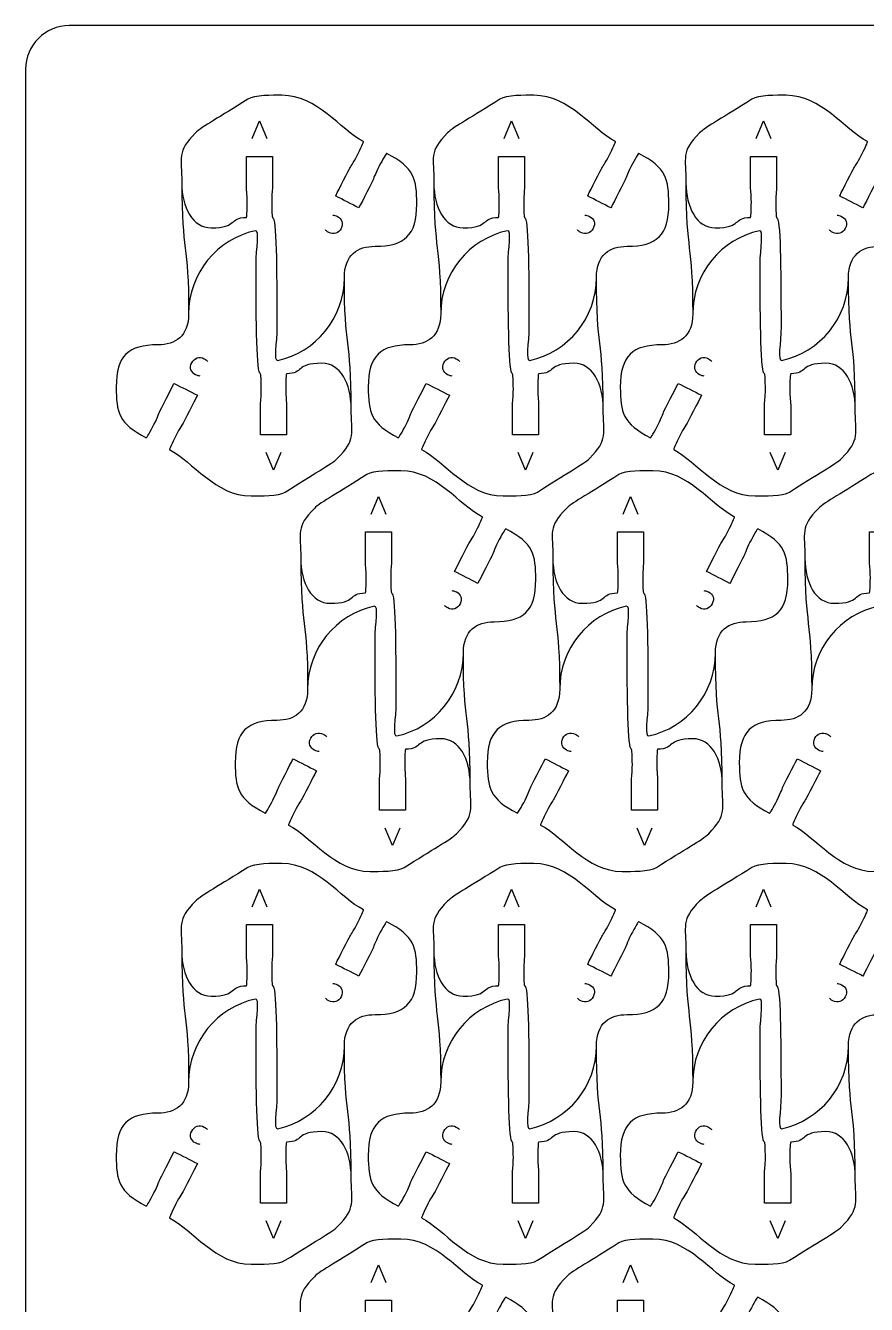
# Model space of a CAD drawing. Extents: x 0 to 300, y 0 to 300.
# Drawn here: x 0 to 96.4, y 153.5 to 300.1 of the extents above; entities that cross this region are included whole.
import ezdxf

# ---------------------------------------------------------------- set-up
doc = ezdxf.new("R2010")
doc.units = 0
doc.header["$MEASUREMENT"] = 0
doc.layers.add('DEFAULT', color=7, linetype='CONTINUOUS')

msp = doc.modelspace()

# ---------------------------------------------------------------- linework, layer by layer
at = {"layer": 'DEFAULT', "color": 250}
for points in [[(25.96, 287.15), (26.8, 289.17), (27.65, 287.15)], [(54.85, 287.15), (55.69, 289.17), (56.55, 287.15)], [(83.75, 287.15), (84.58, 289.17), (85.44, 287.15)], [(29.26, 251.17), (28.43, 249.15), (27.57, 251.17)], [(58.16, 251.17), (57.32, 249.15), (56.46, 251.17)], [(87.05, 251.17), (86.21, 249.15), (85.36, 251.17)], [(39.6, 244.12), (40.44, 246.14), (41.29, 244.12)], [(68.49, 244.12), (69.33, 246.14), (70.19, 244.12)], [(42.9, 208.14), (42.07, 206.12), (41.21, 208.14)], [(71.8, 208.14), (70.96, 206.12), (70.1, 208.14)], [(25.96, 199.1), (26.8, 201.12), (27.65, 199.1)], [(54.85, 199.1), (55.69, 201.12), (56.55, 199.1)], [(83.75, 199.1), (84.58, 201.12), (85.44, 199.1)], [(29.26, 163.12), (28.43, 161.1), (27.57, 163.12)], [(58.16, 163.12), (57.32, 161.1), (56.46, 163.12)], [(87.05, 163.12), (86.21, 161.1), (85.36, 163.12)], [(39.6, 156.07), (40.44, 158.09), (41.29, 156.07)], [(68.49, 156.07), (69.33, 158.09), (70.19, 156.07)]]:
    msp.add_lwpolyline(points, dxfattribs=at)
at = {"layer": 'DEFAULT', "color": 1}
for points, knots in [([(295, 0.1), (198.33, 0.1), (101.67, 0.1), (5, 0.1), (2.25, 0.1), (0, 2.35), (0, 5.1), (0, 101.77), (0, 198.43), (0, 295.1), (0, 297.85), (2.25, 300.1), (5, 300.1), (101.67, 300.1), (198.33, 300.1), (295, 300.1), (297.75, 300.1), (300, 297.85), (300, 295.1), (300, 198.43), (300, 101.77), (300, 5.1), (300, 2.35), (297.75, 0.1), (295, 0.1)], [0, 0, 0, 0, 822.047, 822.047, 822.047, 823.047, 823.047, 823.047, 1645.094, 1645.094, 1645.094, 1646.094, 1646.094, 1646.094, 2468.141, 2468.141, 2468.141, 2469.141, 2469.141, 2469.141, 3291.188, 3291.188, 3291.188, 3292.188, 3292.188, 3292.188, 3292.188]), ([(41.39, 285.45), (44.56, 283.82), (44.84, 282.51), (44.84, 279.65), (44.84, 276.03), (43.44, 274.81), (40.06, 274.81), (38.08, 274.81), (36.54, 273.83), (36.54, 271.23), (36.54, 266.57), (33.27, 262.68), (28.9, 261.72), (28.37, 261.62), (28.81, 263.73), (28.81, 265.57), (28.81, 272.51), (28.74, 278.11), (28.31, 278.11), (28.25, 278.11), (28.21, 278.89), (28.21, 279.86), (28.21, 280.83), (28.31, 281.44), (28.31, 281.61), (28.31, 282.78), (28.31, 283.95), (28.31, 285.11), (27.31, 285.11), (26.31, 285.11), (25.31, 285.11), (25.31, 283.95), (25.31, 282.78), (25.31, 281.61), (25.31, 281.44), (25.41, 280.83), (25.41, 279.86), (25.41, 278.89), (25.36, 278.11), (25.31, 278.11), (23.28, 278.11), (24.36, 276.92), (21.27, 276.92), (19.16, 276.92), (17.91, 279.23), (17.91, 282.09), (17.91, 284.98), (17.31, 285.64), (19.46, 287.79), (20.17, 288.51), (22.31, 289.63), (25.46, 291.67), (26.22, 292.16), (28.34, 292.11), (29.38, 292.11), (33.46, 292.11), (36.05, 288.18), (38.72, 286.81), (38.77, 286.79), (38.45, 286.07), (38.01, 285.21), (37.57, 284.35), (37.2, 283.85), (37.13, 283.7), (36.73, 282.91), (35.53, 280.58), (35.53, 280.58), (36.42, 280.12), (37.31, 279.67), (38.2, 279.21), (38.2, 279.21), (39.4, 281.55), (39.8, 282.33), (39.87, 282.49), (40.06, 283.07), (40.5, 283.93), (40.94, 284.79), (41.34, 285.47), (41.39, 285.45)], [1, 1, 1, 1, 2, 2, 2, 3, 3, 3, 4, 4, 4, 5, 5, 5, 6, 6, 6, 7, 7, 7, 8, 8, 8, 9, 9, 9, 18.921, 18.921, 18.921, 27.421, 27.421, 27.421, 37.342, 37.342, 37.342, 38.342, 38.342, 38.342, 39.342, 39.342, 39.342, 40.342, 40.342, 40.342, 41.342, 41.342, 41.342, 42.342, 42.342, 42.342, 43.342, 43.342, 43.342, 44.342, 44.342, 44.342, 45.342, 45.342, 45.342, 46.342, 46.342, 46.342, 47.342, 47.342, 47.342, 48.342, 48.342, 48.342, 56.848363, 56.848363, 56.848363, 57.848363, 57.848363, 57.848363, 58.848363, 58.848363, 58.848363, 59.848363, 59.848363, 59.848363, 59.848363]), ([(70.28, 285.45), (73.45, 283.82), (73.73, 282.51), (73.73, 279.65), (73.73, 276.03), (72.33, 274.81), (68.95, 274.81), (66.97, 274.81), (65.43, 273.83), (65.43, 271.23), (65.43, 266.57), (62.16, 262.68), (57.79, 261.72), (57.26, 261.62), (57.7, 263.73), (57.7, 265.57), (57.7, 272.51), (57.63, 278.11), (57.2, 278.11), (57.14, 278.11), (57.1, 278.89), (57.1, 279.86), (57.1, 280.83), (57.2, 281.44), (57.2, 281.61), (57.2, 282.78), (57.2, 283.95), (57.2, 285.11), (56.2, 285.11), (55.2, 285.11), (54.2, 285.11), (54.2, 283.95), (54.2, 282.78), (54.2, 281.61), (54.2, 281.44), (54.3, 280.83), (54.3, 279.86), (54.3, 278.89), (54.25, 278.11), (54.2, 278.11), (52.17, 278.11), (53.25, 276.92), (50.16, 276.92), (48.05, 276.92), (46.8, 279.23), (46.8, 282.09), (46.8, 284.98), (46.2, 285.64), (48.35, 287.79), (49.06, 288.51), (51.2, 289.63), (54.35, 291.67), (55.11, 292.16), (57.23, 292.11), (58.27, 292.11), (62.35, 292.11), (64.94, 288.18), (67.61, 286.81), (67.66, 286.79), (67.34, 286.07), (66.9, 285.21), (66.46, 284.35), (66.09, 283.85), (66.02, 283.7), (65.62, 282.91), (64.42, 280.58), (64.42, 280.58), (65.31, 280.12), (66.2, 279.67), (67.09, 279.21), (67.09, 279.21), (68.29, 281.55), (68.69, 282.33), (68.77, 282.49), (68.96, 283.07), (69.39, 283.93), (69.84, 284.79), (70.23, 285.47), (70.28, 285.45)], [1, 1, 1, 1, 2, 2, 2, 3, 3, 3, 4, 4, 4, 5, 5, 5, 6, 6, 6, 7, 7, 7, 8, 8, 8, 9, 9, 9, 18.921, 18.921, 18.921, 27.421, 27.421, 27.421, 37.342, 37.342, 37.342, 38.342, 38.342, 38.342, 39.342, 39.342, 39.342, 40.342, 40.342, 40.342, 41.342, 41.342, 41.342, 42.342, 42.342, 42.342, 43.342, 43.342, 43.342, 44.342, 44.342, 44.342, 45.342, 45.342, 45.342, 46.342, 46.342, 46.342, 47.342, 47.342, 47.342, 48.342, 48.342, 48.342, 56.848363, 56.848363, 56.848363, 57.848363, 57.848363, 57.848363, 58.848363, 58.848363, 58.848363, 59.848363, 59.848363, 59.848363, 59.848363]), ([(99.17, 285.45), (102.34, 283.82), (102.62, 282.51), (102.62, 279.65), (102.62, 276.03), (101.23, 274.81), (97.84, 274.81), (95.86, 274.81), (94.32, 273.83), (94.32, 271.23), (94.32, 266.57), (91.05, 262.68), (86.68, 261.72), (86.15, 261.62), (86.59, 263.73), (86.59, 265.57), (86.59, 272.51), (86.53, 278.11), (86.09, 278.11), (86.03, 278.11), (85.99, 278.89), (85.99, 279.86), (85.99, 280.83), (86.09, 281.44), (86.09, 281.61), (86.09, 282.78), (86.09, 283.95), (86.09, 285.11), (85.09, 285.11), (84.09, 285.11), (83.09, 285.11), (83.09, 283.95), (83.09, 282.78), (83.09, 281.61), (83.09, 281.44), (83.19, 280.83), (83.19, 279.86), (83.19, 278.89), (83.15, 278.11), (83.09, 278.11), (81.06, 278.11), (82.14, 276.92), (79.05, 276.92), (76.94, 276.92), (75.69, 279.23), (75.69, 282.09), (75.69, 284.98), (75.09, 285.64), (77.24, 287.79), (77.96, 288.51), (80.09, 289.63), (83.24, 291.67), (84, 292.16), (86.12, 292.11), (87.17, 292.11), (91.24, 292.11), (93.83, 288.18), (96.5, 286.81), (96.55, 286.79), (96.23, 286.07), (95.79, 285.21), (95.35, 284.35), (94.99, 283.85), (94.91, 283.7), (94.51, 282.91), (93.31, 280.58), (93.31, 280.58), (94.2, 280.12), (95.09, 279.67), (95.98, 279.21), (95.98, 279.21), (97.18, 281.55), (97.58, 282.33), (97.66, 282.49), (97.85, 283.07), (98.29, 283.93), (98.73, 284.79), (99.12, 285.47), (99.17, 285.45)], [1, 1, 1, 1, 2, 2, 2, 3, 3, 3, 4, 4, 4, 5, 5, 5, 6, 6, 6, 7, 7, 7, 8, 8, 8, 9, 9, 9, 18.921, 18.921, 18.921, 27.421, 27.421, 27.421, 37.342, 37.342, 37.342, 38.342, 38.342, 38.342, 39.342, 39.342, 39.342, 40.342, 40.342, 40.342, 41.342, 41.342, 41.342, 42.342, 42.342, 42.342, 43.342, 43.342, 43.342, 44.342, 44.342, 44.342, 45.342, 45.342, 45.342, 46.342, 46.342, 46.342, 47.342, 47.342, 47.342, 48.342, 48.342, 48.342, 56.848363, 56.848363, 56.848363, 57.848363, 57.848363, 57.848363, 58.848363, 58.848363, 58.848363, 59.848363, 59.848363, 59.848363, 59.848363]), ([(13.84, 252.87), (10.66, 254.49), (10.39, 255.8), (10.39, 258.66), (10.39, 262.28), (11.78, 263.51), (15.17, 263.51), (17.15, 263.51), (18.69, 264.48), (18.69, 267.08), (18.69, 271.74), (21.96, 275.63), (26.33, 276.59), (26.86, 276.69), (26.42, 274.58), (26.42, 272.74), (26.42, 265.81), (26.48, 260.2), (26.92, 260.2), (26.97, 260.2), (27.02, 259.42), (27.02, 258.45), (27.02, 257.48), (26.92, 256.87), (26.92, 256.7), (26.92, 255.53), (26.92, 254.36), (26.92, 253.2), (27.92, 253.2), (28.92, 253.2), (29.92, 253.2), (29.92, 254.36), (29.92, 255.53), (29.92, 256.7), (29.92, 256.87), (29.82, 257.48), (29.82, 258.45), (29.82, 259.42), (29.86, 260.2), (29.92, 260.2), (31.95, 260.2), (30.86, 261.4), (33.95, 261.4), (36.07, 261.4), (37.32, 259.09), (37.32, 256.22), (37.32, 253.33), (37.91, 252.67), (35.77, 250.52), (35.05, 249.81), (32.92, 248.68), (29.77, 246.64), (29.01, 246.15), (26.89, 246.2), (25.84, 246.2), (21.77, 246.2), (19.18, 250.13), (16.51, 251.5), (16.46, 251.53), (16.78, 252.24), (17.22, 253.1), (17.66, 253.97), (18.02, 254.46), (18.1, 254.62), (18.5, 255.4), (19.7, 257.73), (19.7, 257.73), (18.81, 258.19), (17.91, 258.64), (17.02, 259.1), (17.02, 259.1), (15.83, 256.76), (15.43, 255.98), (15.35, 255.83), (15.16, 255.24), (14.72, 254.38), (14.28, 253.52), (13.89, 252.84), (13.84, 252.87)], [1, 1, 1, 1, 2, 2, 2, 3, 3, 3, 4, 4, 4, 5, 5, 5, 6, 6, 6, 7, 7, 7, 8, 8, 8, 9, 9, 9, 18.92, 18.92, 18.92, 27.42, 27.42, 27.42, 37.34, 37.34, 37.34, 38.34, 38.34, 38.34, 39.34, 39.34, 39.34, 40.34, 40.34, 40.34, 41.34, 41.34, 41.34, 42.34, 42.34, 42.34, 43.34, 43.34, 43.34, 44.34, 44.34, 44.34, 45.34, 45.34, 45.34, 46.34, 46.34, 46.34, 47.34, 47.34, 47.34, 48.34, 48.34, 48.34, 56.846363, 56.846363, 56.846363, 57.846363, 57.846363, 57.846363, 58.846363, 58.846363, 58.846363, 59.846363, 59.846363, 59.846363, 59.846363]), ([(42.73, 252.87), (39.56, 254.49), (39.28, 255.8), (39.28, 258.66), (39.28, 262.28), (40.68, 263.51), (44.06, 263.51), (46.04, 263.51), (47.58, 264.48), (47.58, 267.08), (47.58, 271.74), (50.85, 275.63), (55.22, 276.59), (55.75, 276.69), (55.31, 274.58), (55.31, 272.74), (55.31, 265.81), (55.38, 260.2), (55.81, 260.2), (55.87, 260.2), (55.91, 259.42), (55.91, 258.45), (55.91, 257.48), (55.81, 256.87), (55.81, 256.7), (55.81, 255.53), (55.81, 254.36), (55.81, 253.2), (56.81, 253.2), (57.81, 253.2), (58.81, 253.2), (58.81, 254.36), (58.81, 255.53), (58.81, 256.7), (58.81, 256.87), (58.71, 257.48), (58.71, 258.45), (58.71, 259.42), (58.76, 260.2), (58.81, 260.2), (60.84, 260.2), (59.76, 261.4), (62.85, 261.4), (64.96, 261.4), (66.21, 259.09), (66.21, 256.22), (66.21, 253.33), (66.81, 252.67), (64.66, 250.52), (63.94, 249.81), (61.81, 248.68), (58.66, 246.64), (57.9, 246.15), (55.78, 246.2), (54.73, 246.2), (50.66, 246.2), (48.07, 250.13), (45.4, 251.5), (45.35, 251.53), (45.67, 252.24), (46.11, 253.1), (46.55, 253.97), (46.91, 254.46), (46.99, 254.62), (47.39, 255.4), (48.59, 257.73), (48.59, 257.73), (47.7, 258.19), (46.81, 258.64), (45.92, 259.1), (45.92, 259.1), (44.72, 256.76), (44.32, 255.98), (44.24, 255.83), (44.05, 255.24), (43.62, 254.38), (43.17, 253.52), (42.78, 252.84), (42.73, 252.87)], [1, 1, 1, 1, 2, 2, 2, 3, 3, 3, 4, 4, 4, 5, 5, 5, 6, 6, 6, 7, 7, 7, 8, 8, 8, 9, 9, 9, 18.92, 18.92, 18.92, 27.42, 27.42, 27.42, 37.34, 37.34, 37.34, 38.34, 38.34, 38.34, 39.34, 39.34, 39.34, 40.34, 40.34, 40.34, 41.34, 41.34, 41.34, 42.34, 42.34, 42.34, 43.34, 43.34, 43.34, 44.34, 44.34, 44.34, 45.34, 45.34, 45.34, 46.34, 46.34, 46.34, 47.34, 47.34, 47.34, 48.34, 48.34, 48.34, 56.846363, 56.846363, 56.846363, 57.846363, 57.846363, 57.846363, 58.846363, 58.846363, 58.846363, 59.846363, 59.846363, 59.846363, 59.846363]), ([(71.62, 252.87), (68.45, 254.49), (68.17, 255.8), (68.17, 258.66), (68.17, 262.28), (69.57, 263.51), (72.95, 263.51), (74.93, 263.51), (76.47, 264.48), (76.47, 267.08), (76.47, 271.74), (79.74, 275.63), (84.11, 276.59), (84.64, 276.69), (84.2, 274.58), (84.2, 272.74), (84.2, 265.81), (84.27, 260.2), (84.7, 260.2), (84.76, 260.2), (84.8, 259.42), (84.8, 258.45), (84.8, 257.48), (84.7, 256.87), (84.7, 256.7), (84.7, 255.53), (84.7, 254.36), (84.7, 253.2), (85.7, 253.2), (86.7, 253.2), (87.7, 253.2), (87.7, 254.36), (87.7, 255.53), (87.7, 256.7), (87.7, 256.87), (87.6, 257.48), (87.6, 258.45), (87.6, 259.42), (87.65, 260.2), (87.7, 260.2), (89.73, 260.2), (88.65, 261.4), (91.74, 261.4), (93.85, 261.4), (95.1, 259.09), (95.1, 256.22), (95.1, 253.33), (95.7, 252.67), (93.55, 250.52), (92.84, 249.81), (90.7, 248.68), (87.55, 246.64), (86.79, 246.15), (84.67, 246.2), (83.63, 246.2), (79.55, 246.2), (76.96, 250.13), (74.29, 251.5), (74.24, 251.53), (74.56, 252.24), (75, 253.1), (75.44, 253.97), (75.81, 254.46), (75.88, 254.62), (76.28, 255.4), (77.48, 257.73), (77.48, 257.73), (76.59, 258.19), (75.7, 258.64), (74.81, 259.1), (74.81, 259.1), (73.61, 256.76), (73.21, 255.98), (73.13, 255.83), (72.95, 255.24), (72.51, 254.38), (72.06, 253.52), (71.67, 252.84), (71.62, 252.87)], [1, 1, 1, 1, 2, 2, 2, 3, 3, 3, 4, 4, 4, 5, 5, 5, 6, 6, 6, 7, 7, 7, 8, 8, 8, 9, 9, 9, 18.92, 18.92, 18.92, 27.42, 27.42, 27.42, 37.34, 37.34, 37.34, 38.34, 38.34, 38.34, 39.34, 39.34, 39.34, 40.34, 40.34, 40.34, 41.34, 41.34, 41.34, 42.34, 42.34, 42.34, 43.34, 43.34, 43.34, 44.34, 44.34, 44.34, 45.34, 45.34, 45.34, 46.34, 46.34, 46.34, 47.34, 47.34, 47.34, 48.34, 48.34, 48.34, 56.846363, 56.846363, 56.846363, 57.846363, 57.846363, 57.846363, 58.846363, 58.846363, 58.846363, 59.846363, 59.846363, 59.846363, 59.846363]), ([(55.03, 242.42), (58.2, 240.79), (58.48, 239.48), (58.48, 236.62), (58.48, 233), (57.08, 231.78), (53.7, 231.78), (51.72, 231.78), (50.18, 230.8), (50.18, 228.2), (50.18, 223.54), (46.91, 219.65), (42.54, 218.69), (42.01, 218.59), (42.45, 220.7), (42.45, 222.55), (42.45, 229.48), (42.38, 235.08), (41.95, 235.08), (41.89, 235.08), (41.85, 235.87), (41.85, 236.83), (41.85, 237.8), (41.95, 238.41), (41.95, 238.59), (41.95, 239.75), (41.95, 240.92), (41.95, 242.09), (40.95, 242.09), (39.95, 242.09), (38.95, 242.09), (38.95, 240.92), (38.95, 239.75), (38.95, 238.59), (38.95, 238.41), (39.05, 237.8), (39.05, 236.83), (39.05, 235.87), (39, 235.08), (38.95, 235.08), (36.92, 235.08), (38, 233.89), (34.91, 233.89), (32.8, 233.89), (31.55, 236.2), (31.55, 239.07), (31.55, 241.95), (30.95, 242.62), (33.1, 244.77), (33.81, 245.48), (35.95, 246.61), (39.1, 248.64), (39.86, 249.13), (41.98, 249.08), (43.02, 249.08), (47.1, 249.08), (49.69, 245.15), (52.36, 243.78), (52.41, 243.76), (52.09, 243.04), (51.65, 242.18), (51.21, 241.32), (50.84, 240.82), (50.77, 240.67), (50.37, 239.89), (49.17, 237.55), (49.17, 237.55), (50.06, 237.1), (50.95, 236.64), (51.84, 236.18), (51.84, 236.18), (53.04, 238.52), (53.44, 239.3), (53.52, 239.46), (53.7, 240.04), (54.14, 240.9), (54.58, 241.77), (54.98, 242.44), (55.03, 242.42)], [1, 1, 1, 1, 2, 2, 2, 3, 3, 3, 4, 4, 4, 5, 5, 5, 6, 6, 6, 7, 7, 7, 8, 8, 8, 9, 9, 9, 18.921, 18.921, 18.921, 27.421, 27.421, 27.421, 37.342, 37.342, 37.342, 38.342, 38.342, 38.342, 39.342, 39.342, 39.342, 40.342, 40.342, 40.342, 41.342, 41.342, 41.342, 42.342, 42.342, 42.342, 43.342, 43.342, 43.342, 44.342, 44.342, 44.342, 45.342, 45.342, 45.342, 46.342, 46.342, 46.342, 47.342, 47.342, 47.342, 48.342, 48.342, 48.342, 56.848363, 56.848363, 56.848363, 57.848363, 57.848363, 57.848363, 58.848363, 58.848363, 58.848363, 59.848363, 59.848363, 59.848363, 59.848363]), ([(83.92, 242.42), (87.09, 240.79), (87.37, 239.48), (87.37, 236.62), (87.37, 233), (85.97, 231.78), (82.59, 231.78), (80.61, 231.78), (79.07, 230.8), (79.07, 228.2), (79.07, 223.54), (75.8, 219.65), (71.43, 218.69), (70.9, 218.59), (71.34, 220.7), (71.34, 222.55), (71.34, 229.48), (71.27, 235.08), (70.84, 235.08), (70.78, 235.08), (70.74, 235.87), (70.74, 236.83), (70.74, 237.8), (70.84, 238.41), (70.84, 238.59), (70.84, 239.75), (70.84, 240.92), (70.84, 242.09), (69.84, 242.09), (68.84, 242.09), (67.84, 242.09), (67.84, 240.92), (67.84, 239.75), (67.84, 238.59), (67.84, 238.41), (67.94, 237.8), (67.94, 236.83), (67.94, 235.87), (67.89, 235.08), (67.84, 235.08), (65.81, 235.08), (66.89, 233.89), (63.8, 233.89), (61.69, 233.89), (60.44, 236.2), (60.44, 239.07), (60.44, 241.95), (59.84, 242.62), (61.99, 244.77), (62.71, 245.48), (64.84, 246.61), (67.99, 248.64), (68.75, 249.13), (70.87, 249.08), (71.91, 249.08), (75.99, 249.08), (78.58, 245.15), (81.25, 243.78), (81.3, 243.76), (80.98, 243.04), (80.54, 242.18), (80.1, 241.32), (79.74, 240.82), (79.66, 240.67), (79.26, 239.89), (78.06, 237.55), (78.06, 237.55), (78.95, 237.1), (79.84, 236.64), (80.73, 236.18), (80.73, 236.18), (81.93, 238.52), (82.33, 239.3), (82.41, 239.46), (82.6, 240.04), (83.03, 240.9), (83.48, 241.77), (83.87, 242.44), (83.92, 242.42)], [1, 1, 1, 1, 2, 2, 2, 3, 3, 3, 4, 4, 4, 5, 5, 5, 6, 6, 6, 7, 7, 7, 8, 8, 8, 9, 9, 9, 18.921, 18.921, 18.921, 27.421, 27.421, 27.421, 37.342, 37.342, 37.342, 38.342, 38.342, 38.342, 39.342, 39.342, 39.342, 40.342, 40.342, 40.342, 41.342, 41.342, 41.342, 42.342, 42.342, 42.342, 43.342, 43.342, 43.342, 44.342, 44.342, 44.342, 45.342, 45.342, 45.342, 46.342, 46.342, 46.342, 47.342, 47.342, 47.342, 48.342, 48.342, 48.342, 56.848363, 56.848363, 56.848363, 57.848363, 57.848363, 57.848363, 58.848363, 58.848363, 58.848363, 59.848363, 59.848363, 59.848363, 59.848363]), ([(112.81, 242.42), (115.99, 240.79), (116.26, 239.48), (116.26, 236.62), (116.26, 233), (114.87, 231.78), (111.48, 231.78), (109.5, 231.78), (107.96, 230.8), (107.96, 228.2), (107.96, 223.54), (104.69, 219.65), (100.32, 218.69), (99.79, 218.59), (100.23, 220.7), (100.23, 222.55), (100.23, 229.48), (100.17, 235.08), (99.73, 235.08), (99.68, 235.08), (99.63, 235.87), (99.63, 236.83), (99.63, 237.8), (99.73, 238.41), (99.73, 238.59), (99.73, 239.75), (99.73, 240.92), (99.73, 242.09), (98.73, 242.09), (97.73, 242.09), (96.73, 242.09), (96.73, 240.92), (96.73, 239.75), (96.73, 238.59), (96.73, 238.41), (96.83, 237.8), (96.83, 236.83), (96.83, 235.87), (96.79, 235.08), (96.73, 235.08), (94.7, 235.08), (95.79, 233.89), (92.69, 233.89), (90.58, 233.89), (89.33, 236.2), (89.33, 239.07), (89.33, 241.95), (88.74, 242.62), (90.88, 244.77), (91.6, 245.48), (93.73, 246.61), (96.88, 248.64), (97.64, 249.13), (99.76, 249.08), (100.81, 249.08), (104.88, 249.08), (107.47, 245.15), (110.14, 243.78), (110.19, 243.76), (109.87, 243.04), (109.43, 242.18), (108.99, 241.32), (108.63, 240.82), (108.55, 240.67), (108.15, 239.89), (106.95, 237.55), (106.95, 237.55), (107.84, 237.1), (108.73, 236.64), (109.63, 236.18), (109.63, 236.18), (110.82, 238.52), (111.22, 239.3), (111.3, 239.46), (111.49, 240.04), (111.93, 240.9), (112.37, 241.77), (112.76, 242.44), (112.81, 242.42)], [1, 1, 1, 1, 2, 2, 2, 3, 3, 3, 4, 4, 4, 5, 5, 5, 6, 6, 6, 7, 7, 7, 8, 8, 8, 9, 9, 9, 18.921, 18.921, 18.921, 27.421, 27.421, 27.421, 37.342, 37.342, 37.342, 38.342, 38.342, 38.342, 39.342, 39.342, 39.342, 40.342, 40.342, 40.342, 41.342, 41.342, 41.342, 42.342, 42.342, 42.342, 43.342, 43.342, 43.342, 44.342, 44.342, 44.342, 45.342, 45.342, 45.342, 46.342, 46.342, 46.342, 47.342, 47.342, 47.342, 48.342, 48.342, 48.342, 56.848363, 56.848363, 56.848363, 57.848363, 57.848363, 57.848363, 58.848363, 58.848363, 58.848363, 59.848363, 59.848363, 59.848363, 59.848363]), ([(27.48, 209.84), (24.31, 211.46), (24.03, 212.78), (24.03, 215.63), (24.03, 219.25), (25.42, 220.48), (28.81, 220.48), (30.79, 220.48), (32.33, 221.45), (32.33, 224.05), (32.33, 228.71), (35.6, 232.6), (39.97, 233.56), (40.5, 233.66), (40.06, 231.55), (40.06, 229.71), (40.06, 222.78), (40.12, 217.17), (40.56, 217.17), (40.62, 217.17), (40.66, 216.39), (40.66, 215.42), (40.66, 214.45), (40.56, 213.85), (40.56, 213.67), (40.56, 212.5), (40.56, 211.34), (40.56, 210.17), (41.56, 210.17), (42.56, 210.17), (43.56, 210.17), (43.56, 211.34), (43.56, 212.5), (43.56, 213.67), (43.56, 213.85), (43.46, 214.45), (43.46, 215.42), (43.46, 216.39), (43.5, 217.17), (43.56, 217.17), (45.59, 217.17), (44.5, 218.37), (47.6, 218.37), (49.71, 218.37), (50.96, 216.06), (50.96, 213.19), (50.96, 210.31), (51.56, 209.64), (49.41, 207.49), (48.69, 206.78), (46.56, 205.65), (43.41, 203.61), (42.65, 203.12), (40.53, 203.17), (39.48, 203.17), (35.41, 203.17), (32.82, 207.11), (30.15, 208.47), (30.1, 208.5), (30.42, 209.21), (30.86, 210.08), (31.3, 210.94), (31.66, 211.43), (31.74, 211.59), (32.14, 212.37), (33.34, 214.7), (33.34, 214.7), (32.45, 215.16), (31.56, 215.62), (30.66, 216.07), (30.66, 216.07), (29.47, 213.73), (29.07, 212.95), (28.99, 212.8), (28.8, 212.21), (28.36, 211.35), (27.92, 210.49), (27.53, 209.81), (27.48, 209.84)], [1, 1, 1, 1, 2, 2, 2, 3, 3, 3, 4, 4, 4, 5, 5, 5, 6, 6, 6, 7, 7, 7, 8, 8, 8, 9, 9, 9, 18.92, 18.92, 18.92, 27.42, 27.42, 27.42, 37.34, 37.34, 37.34, 38.34, 38.34, 38.34, 39.34, 39.34, 39.34, 40.34, 40.34, 40.34, 41.34, 41.34, 41.34, 42.34, 42.34, 42.34, 43.34, 43.34, 43.34, 44.34, 44.34, 44.34, 45.34, 45.34, 45.34, 46.34, 46.34, 46.34, 47.34, 47.34, 47.34, 48.34, 48.34, 48.34, 56.846363, 56.846363, 56.846363, 57.846363, 57.846363, 57.846363, 58.846363, 58.846363, 58.846363, 59.846363, 59.846363, 59.846363, 59.846363]), ([(56.37, 209.84), (53.2, 211.46), (52.92, 212.78), (52.92, 215.63), (52.92, 219.25), (54.32, 220.48), (57.7, 220.48), (59.68, 220.48), (61.22, 221.45), (61.22, 224.05), (61.22, 228.71), (64.49, 232.6), (68.86, 233.56), (69.39, 233.66), (68.95, 231.55), (68.95, 229.71), (68.95, 222.78), (69.02, 217.17), (69.45, 217.17), (69.51, 217.17), (69.55, 216.39), (69.55, 215.42), (69.55, 214.45), (69.45, 213.85), (69.45, 213.67), (69.45, 212.5), (69.45, 211.34), (69.45, 210.17), (70.45, 210.17), (71.45, 210.17), (72.45, 210.17), (72.45, 211.34), (72.45, 212.5), (72.45, 213.67), (72.45, 213.85), (72.35, 214.45), (72.35, 215.42), (72.35, 216.39), (72.4, 217.17), (72.45, 217.17), (74.48, 217.17), (73.4, 218.37), (76.49, 218.37), (78.6, 218.37), (79.85, 216.06), (79.85, 213.19), (79.85, 210.31), (80.45, 209.64), (78.3, 207.49), (77.59, 206.78), (75.45, 205.65), (72.3, 203.61), (71.54, 203.12), (69.42, 203.17), (68.38, 203.17), (64.3, 203.17), (61.71, 207.11), (59.04, 208.47), (58.99, 208.5), (59.31, 209.21), (59.75, 210.08), (60.19, 210.94), (60.56, 211.43), (60.63, 211.59), (61.03, 212.37), (62.23, 214.7), (62.23, 214.7), (61.34, 215.16), (60.45, 215.62), (59.56, 216.07), (59.56, 216.07), (58.36, 213.73), (57.96, 212.95), (57.88, 212.8), (57.69, 212.21), (57.26, 211.35), (56.81, 210.49), (56.42, 209.81), (56.37, 209.84)], [1, 1, 1, 1, 2, 2, 2, 3, 3, 3, 4, 4, 4, 5, 5, 5, 6, 6, 6, 7, 7, 7, 8, 8, 8, 9, 9, 9, 18.92, 18.92, 18.92, 27.42, 27.42, 27.42, 37.34, 37.34, 37.34, 38.34, 38.34, 38.34, 39.34, 39.34, 39.34, 40.34, 40.34, 40.34, 41.34, 41.34, 41.34, 42.34, 42.34, 42.34, 43.34, 43.34, 43.34, 44.34, 44.34, 44.34, 45.34, 45.34, 45.34, 46.34, 46.34, 46.34, 47.34, 47.34, 47.34, 48.34, 48.34, 48.34, 56.846363, 56.846363, 56.846363, 57.846363, 57.846363, 57.846363, 58.846363, 58.846363, 58.846363, 59.846363, 59.846363, 59.846363, 59.846363]), ([(85.26, 209.84), (82.09, 211.46), (81.81, 212.78), (81.81, 215.63), (81.81, 219.25), (83.21, 220.48), (86.59, 220.48), (88.57, 220.48), (90.11, 221.45), (90.11, 224.05), (90.11, 228.71), (93.38, 232.6), (97.75, 233.56), (98.28, 233.66), (97.84, 231.55), (97.84, 229.71), (97.84, 222.78), (97.91, 217.17), (98.34, 217.17), (98.4, 217.17), (98.44, 216.39), (98.44, 215.42), (98.44, 214.45), (98.34, 213.85), (98.34, 213.67), (98.34, 212.5), (98.34, 211.34), (98.34, 210.17), (99.34, 210.17), (100.34, 210.17), (101.34, 210.17), (101.34, 211.34), (101.34, 212.5), (101.34, 213.67), (101.34, 213.85), (101.24, 214.45), (101.24, 215.42), (101.24, 216.39), (101.29, 217.17), (101.34, 217.17), (103.37, 217.17), (102.29, 218.37), (105.38, 218.37), (107.49, 218.37), (108.74, 216.06), (108.74, 213.19), (108.74, 210.31), (109.34, 209.64), (107.19, 207.49), (106.48, 206.78), (104.34, 205.65), (101.19, 203.61), (100.43, 203.12), (98.31, 203.17), (97.27, 203.17), (93.19, 203.17), (90.6, 207.11), (87.93, 208.47), (87.88, 208.5), (88.2, 209.21), (88.64, 210.08), (89.08, 210.94), (89.45, 211.43), (89.52, 211.59), (89.92, 212.37), (91.12, 214.7), (91.12, 214.7), (90.23, 215.16), (89.34, 215.62), (88.45, 216.07), (88.45, 216.07), (87.25, 213.73), (86.85, 212.95), (86.78, 212.8), (86.59, 212.21), (86.15, 211.35), (85.71, 210.49), (85.31, 209.81), (85.26, 209.84)], [1, 1, 1, 1, 2, 2, 2, 3, 3, 3, 4, 4, 4, 5, 5, 5, 6, 6, 6, 7, 7, 7, 8, 8, 8, 9, 9, 9, 18.92, 18.92, 18.92, 27.42, 27.42, 27.42, 37.34, 37.34, 37.34, 38.34, 38.34, 38.34, 39.34, 39.34, 39.34, 40.34, 40.34, 40.34, 41.34, 41.34, 41.34, 42.34, 42.34, 42.34, 43.34, 43.34, 43.34, 44.34, 44.34, 44.34, 45.34, 45.34, 45.34, 46.34, 46.34, 46.34, 47.34, 47.34, 47.34, 48.34, 48.34, 48.34, 56.846363, 56.846363, 56.846363, 57.846363, 57.846363, 57.846363, 58.846363, 58.846363, 58.846363, 59.846363, 59.846363, 59.846363, 59.846363]), ([(41.39, 197.4), (44.56, 195.78), (44.84, 194.46), (44.84, 191.61), (44.84, 187.99), (43.44, 186.76), (40.06, 186.76), (38.08, 186.76), (36.54, 185.79), (36.54, 183.18), (36.54, 178.53), (33.27, 174.63), (28.9, 173.68), (28.37, 173.58), (28.81, 175.68), (28.81, 177.53), (28.81, 184.46), (28.74, 190.07), (28.31, 190.07), (28.25, 190.07), (28.21, 190.85), (28.21, 191.82), (28.21, 192.79), (28.31, 193.39), (28.31, 193.57), (28.31, 194.73), (28.31, 195.9), (28.31, 197.07), (27.31, 197.07), (26.31, 197.07), (25.31, 197.07), (25.31, 195.9), (25.31, 194.73), (25.31, 193.57), (25.31, 193.39), (25.41, 192.79), (25.41, 191.82), (25.41, 190.85), (25.36, 190.07), (25.31, 190.07), (23.28, 190.07), (24.36, 188.87), (21.27, 188.87), (19.16, 188.87), (17.91, 191.18), (17.91, 194.05), (17.91, 196.93), (17.31, 197.6), (19.46, 199.75), (20.17, 200.46), (22.31, 201.59), (25.46, 203.62), (26.22, 204.11), (28.34, 204.07), (29.38, 204.07), (33.46, 204.07), (36.05, 200.13), (38.72, 198.77), (38.77, 198.74), (38.45, 198.02), (38.01, 197.16), (37.57, 196.3), (37.2, 195.81), (37.13, 195.65), (36.73, 194.87), (35.53, 192.53), (35.53, 192.53), (36.42, 192.08), (37.31, 191.62), (38.2, 191.17), (38.2, 191.17), (39.4, 193.51), (39.8, 194.28), (39.87, 194.44), (40.06, 195.03), (40.5, 195.89), (40.94, 196.75), (41.34, 197.43), (41.39, 197.4)], [1, 1, 1, 1, 2, 2, 2, 3, 3, 3, 4, 4, 4, 5, 5, 5, 6, 6, 6, 7, 7, 7, 8, 8, 8, 9, 9, 9, 18.92, 18.92, 18.92, 27.42, 27.42, 27.42, 37.34, 37.34, 37.34, 38.34, 38.34, 38.34, 39.34, 39.34, 39.34, 40.34, 40.34, 40.34, 41.34, 41.34, 41.34, 42.34, 42.34, 42.34, 43.34, 43.34, 43.34, 44.34, 44.34, 44.34, 45.34, 45.34, 45.34, 46.34, 46.34, 46.34, 47.34, 47.34, 47.34, 48.34, 48.34, 48.34, 56.846363, 56.846363, 56.846363, 57.846363, 57.846363, 57.846363, 58.846363, 58.846363, 58.846363, 59.846363, 59.846363, 59.846363, 59.846363]), ([(70.28, 197.4), (73.45, 195.78), (73.73, 194.46), (73.73, 191.61), (73.73, 187.99), (72.33, 186.76), (68.95, 186.76), (66.97, 186.76), (65.43, 185.79), (65.43, 183.18), (65.43, 178.53), (62.16, 174.63), (57.79, 173.68), (57.26, 173.58), (57.7, 175.68), (57.7, 177.53), (57.7, 184.46), (57.63, 190.07), (57.2, 190.07), (57.14, 190.07), (57.1, 190.85), (57.1, 191.82), (57.1, 192.79), (57.2, 193.39), (57.2, 193.57), (57.2, 194.73), (57.2, 195.9), (57.2, 197.07), (56.2, 197.07), (55.2, 197.07), (54.2, 197.07), (54.2, 195.9), (54.2, 194.73), (54.2, 193.57), (54.2, 193.39), (54.3, 192.79), (54.3, 191.82), (54.3, 190.85), (54.25, 190.07), (54.2, 190.07), (52.17, 190.07), (53.25, 188.87), (50.16, 188.87), (48.05, 188.87), (46.8, 191.18), (46.8, 194.05), (46.8, 196.93), (46.2, 197.6), (48.35, 199.75), (49.06, 200.46), (51.2, 201.59), (54.35, 203.62), (55.11, 204.11), (57.23, 204.07), (58.27, 204.07), (62.35, 204.07), (64.94, 200.13), (67.61, 198.77), (67.66, 198.74), (67.34, 198.02), (66.9, 197.16), (66.46, 196.3), (66.09, 195.81), (66.02, 195.65), (65.62, 194.87), (64.42, 192.53), (64.42, 192.53), (65.31, 192.08), (66.2, 191.62), (67.09, 191.17), (67.09, 191.17), (68.29, 193.51), (68.69, 194.28), (68.77, 194.44), (68.96, 195.03), (69.39, 195.89), (69.84, 196.75), (70.23, 197.43), (70.28, 197.4)], [1, 1, 1, 1, 2, 2, 2, 3, 3, 3, 4, 4, 4, 5, 5, 5, 6, 6, 6, 7, 7, 7, 8, 8, 8, 9, 9, 9, 18.92, 18.92, 18.92, 27.42, 27.42, 27.42, 37.34, 37.34, 37.34, 38.34, 38.34, 38.34, 39.34, 39.34, 39.34, 40.34, 40.34, 40.34, 41.34, 41.34, 41.34, 42.34, 42.34, 42.34, 43.34, 43.34, 43.34, 44.34, 44.34, 44.34, 45.34, 45.34, 45.34, 46.34, 46.34, 46.34, 47.34, 47.34, 47.34, 48.34, 48.34, 48.34, 56.846363, 56.846363, 56.846363, 57.846363, 57.846363, 57.846363, 58.846363, 58.846363, 58.846363, 59.846363, 59.846363, 59.846363, 59.846363]), ([(99.17, 197.4), (102.34, 195.78), (102.62, 194.46), (102.62, 191.61), (102.62, 187.99), (101.23, 186.76), (97.84, 186.76), (95.86, 186.76), (94.32, 185.79), (94.32, 183.18), (94.32, 178.53), (91.05, 174.63), (86.68, 173.68), (86.15, 173.58), (86.59, 175.68), (86.59, 177.53), (86.59, 184.46), (86.53, 190.07), (86.09, 190.07), (86.03, 190.07), (85.99, 190.85), (85.99, 191.82), (85.99, 192.79), (86.09, 193.39), (86.09, 193.57), (86.09, 194.73), (86.09, 195.9), (86.09, 197.07), (85.09, 197.07), (84.09, 197.07), (83.09, 197.07), (83.09, 195.9), (83.09, 194.73), (83.09, 193.57), (83.09, 193.39), (83.19, 192.79), (83.19, 191.82), (83.19, 190.85), (83.15, 190.07), (83.09, 190.07), (81.06, 190.07), (82.14, 188.87), (79.05, 188.87), (76.94, 188.87), (75.69, 191.18), (75.69, 194.05), (75.69, 196.93), (75.09, 197.6), (77.24, 199.75), (77.96, 200.46), (80.09, 201.59), (83.24, 203.62), (84, 204.11), (86.12, 204.07), (87.17, 204.07), (91.24, 204.07), (93.83, 200.13), (96.5, 198.77), (96.55, 198.74), (96.23, 198.02), (95.79, 197.16), (95.35, 196.3), (94.99, 195.81), (94.91, 195.65), (94.51, 194.87), (93.31, 192.53), (93.31, 192.53), (94.2, 192.08), (95.09, 191.62), (95.98, 191.17), (95.98, 191.17), (97.18, 193.51), (97.58, 194.28), (97.66, 194.44), (97.85, 195.03), (98.29, 195.89), (98.73, 196.75), (99.12, 197.43), (99.17, 197.4)], [1, 1, 1, 1, 2, 2, 2, 3, 3, 3, 4, 4, 4, 5, 5, 5, 6, 6, 6, 7, 7, 7, 8, 8, 8, 9, 9, 9, 18.92, 18.92, 18.92, 27.42, 27.42, 27.42, 37.34, 37.34, 37.34, 38.34, 38.34, 38.34, 39.34, 39.34, 39.34, 40.34, 40.34, 40.34, 41.34, 41.34, 41.34, 42.34, 42.34, 42.34, 43.34, 43.34, 43.34, 44.34, 44.34, 44.34, 45.34, 45.34, 45.34, 46.34, 46.34, 46.34, 47.34, 47.34, 47.34, 48.34, 48.34, 48.34, 56.846363, 56.846363, 56.846363, 57.846363, 57.846363, 57.846363, 58.846363, 58.846363, 58.846363, 59.846363, 59.846363, 59.846363, 59.846363]), ([(13.84, 164.82), (10.66, 166.44), (10.39, 167.76), (10.39, 170.61), (10.39, 174.23), (11.78, 175.46), (15.17, 175.46), (17.15, 175.46), (18.69, 176.43), (18.69, 179.04), (18.69, 183.69), (21.96, 187.58), (26.33, 188.54), (26.86, 188.64), (26.42, 186.54), (26.42, 184.69), (26.42, 177.76), (26.48, 172.15), (26.92, 172.15), (26.97, 172.15), (27.02, 171.37), (27.02, 170.4), (27.02, 169.43), (26.92, 168.83), (26.92, 168.65), (26.92, 167.48), (26.92, 166.32), (26.92, 165.15), (27.92, 165.15), (28.92, 165.15), (29.92, 165.15), (29.92, 166.32), (29.92, 167.48), (29.92, 168.65), (29.92, 168.83), (29.82, 169.43), (29.82, 170.4), (29.82, 171.37), (29.86, 172.15), (29.92, 172.15), (31.95, 172.15), (30.86, 173.35), (33.95, 173.35), (36.07, 173.35), (37.32, 171.04), (37.32, 168.17), (37.32, 165.29), (37.91, 164.62), (35.77, 162.47), (35.05, 161.76), (32.92, 160.63), (29.77, 158.6), (29.01, 158.11), (26.89, 158.15), (25.84, 158.15), (21.77, 158.15), (19.18, 162.09), (16.51, 163.45), (16.46, 163.48), (16.78, 164.19), (17.22, 165.06), (17.66, 165.92), (18.02, 166.41), (18.1, 166.57), (18.5, 167.35), (19.7, 169.69), (19.7, 169.69), (18.81, 170.14), (17.91, 170.6), (17.02, 171.05), (17.02, 171.05), (15.83, 168.71), (15.43, 167.94), (15.35, 167.78), (15.16, 167.19), (14.72, 166.33), (14.28, 165.47), (13.89, 164.79), (13.84, 164.82)], [1, 1, 1, 1, 2, 2, 2, 3, 3, 3, 4, 4, 4, 5, 5, 5, 6, 6, 6, 7, 7, 7, 8, 8, 8, 9, 9, 9, 18.92, 18.92, 18.92, 27.42, 27.42, 27.42, 37.34, 37.34, 37.34, 38.34, 38.34, 38.34, 39.34, 39.34, 39.34, 40.34, 40.34, 40.34, 41.34, 41.34, 41.34, 42.34, 42.34, 42.34, 43.34, 43.34, 43.34, 44.34, 44.34, 44.34, 45.34, 45.34, 45.34, 46.34, 46.34, 46.34, 47.34, 47.34, 47.34, 48.34, 48.34, 48.34, 56.846363, 56.846363, 56.846363, 57.846363, 57.846363, 57.846363, 58.846363, 58.846363, 58.846363, 59.846363, 59.846363, 59.846363, 59.846363]), ([(42.73, 164.82), (39.56, 166.44), (39.28, 167.76), (39.28, 170.61), (39.28, 174.23), (40.68, 175.46), (44.06, 175.46), (46.04, 175.46), (47.58, 176.43), (47.58, 179.04), (47.58, 183.69), (50.85, 187.58), (55.22, 188.54), (55.75, 188.64), (55.31, 186.54), (55.31, 184.69), (55.31, 177.76), (55.38, 172.15), (55.81, 172.15), (55.87, 172.15), (55.91, 171.37), (55.91, 170.4), (55.91, 169.43), (55.81, 168.83), (55.81, 168.65), (55.81, 167.48), (55.81, 166.32), (55.81, 165.15), (56.81, 165.15), (57.81, 165.15), (58.81, 165.15), (58.81, 166.32), (58.81, 167.48), (58.81, 168.65), (58.81, 168.83), (58.71, 169.43), (58.71, 170.4), (58.71, 171.37), (58.76, 172.15), (58.81, 172.15), (60.84, 172.15), (59.76, 173.35), (62.85, 173.35), (64.96, 173.35), (66.21, 171.04), (66.21, 168.17), (66.21, 165.29), (66.81, 164.62), (64.66, 162.47), (63.94, 161.76), (61.81, 160.63), (58.66, 158.6), (57.9, 158.11), (55.78, 158.15), (54.73, 158.15), (50.66, 158.15), (48.07, 162.09), (45.4, 163.45), (45.35, 163.48), (45.67, 164.19), (46.11, 165.06), (46.55, 165.92), (46.91, 166.41), (46.99, 166.57), (47.39, 167.35), (48.59, 169.69), (48.59, 169.69), (47.7, 170.14), (46.81, 170.6), (45.92, 171.05), (45.92, 171.05), (44.72, 168.71), (44.32, 167.94), (44.24, 167.78), (44.05, 167.19), (43.62, 166.33), (43.17, 165.47), (42.78, 164.79), (42.73, 164.82)], [1, 1, 1, 1, 2, 2, 2, 3, 3, 3, 4, 4, 4, 5, 5, 5, 6, 6, 6, 7, 7, 7, 8, 8, 8, 9, 9, 9, 18.92, 18.92, 18.92, 27.42, 27.42, 27.42, 37.34, 37.34, 37.34, 38.34, 38.34, 38.34, 39.34, 39.34, 39.34, 40.34, 40.34, 40.34, 41.34, 41.34, 41.34, 42.34, 42.34, 42.34, 43.34, 43.34, 43.34, 44.34, 44.34, 44.34, 45.34, 45.34, 45.34, 46.34, 46.34, 46.34, 47.34, 47.34, 47.34, 48.34, 48.34, 48.34, 56.846363, 56.846363, 56.846363, 57.846363, 57.846363, 57.846363, 58.846363, 58.846363, 58.846363, 59.846363, 59.846363, 59.846363, 59.846363]), ([(71.62, 164.82), (68.45, 166.44), (68.17, 167.76), (68.17, 170.61), (68.17, 174.23), (69.57, 175.46), (72.95, 175.46), (74.93, 175.46), (76.47, 176.43), (76.47, 179.04), (76.47, 183.69), (79.74, 187.58), (84.11, 188.54), (84.64, 188.64), (84.2, 186.54), (84.2, 184.69), (84.2, 177.76), (84.27, 172.15), (84.7, 172.15), (84.76, 172.15), (84.8, 171.37), (84.8, 170.4), (84.8, 169.43), (84.7, 168.83), (84.7, 168.65), (84.7, 167.48), (84.7, 166.32), (84.7, 165.15), (85.7, 165.15), (86.7, 165.15), (87.7, 165.15), (87.7, 166.32), (87.7, 167.48), (87.7, 168.65), (87.7, 168.83), (87.6, 169.43), (87.6, 170.4), (87.6, 171.37), (87.65, 172.15), (87.7, 172.15), (89.73, 172.15), (88.65, 173.35), (91.74, 173.35), (93.85, 173.35), (95.1, 171.04), (95.1, 168.17), (95.1, 165.29), (95.7, 164.62), (93.55, 162.47), (92.84, 161.76), (90.7, 160.63), (87.55, 158.6), (86.79, 158.11), (84.67, 158.15), (83.63, 158.15), (79.55, 158.15), (76.96, 162.09), (74.29, 163.45), (74.24, 163.48), (74.56, 164.19), (75, 165.06), (75.44, 165.92), (75.81, 166.41), (75.88, 166.57), (76.28, 167.35), (77.48, 169.69), (77.48, 169.69), (76.59, 170.14), (75.7, 170.6), (74.81, 171.05), (74.81, 171.05), (73.61, 168.71), (73.21, 167.94), (73.13, 167.78), (72.95, 167.19), (72.51, 166.33), (72.06, 165.47), (71.67, 164.79), (71.62, 164.82)], [1, 1, 1, 1, 2, 2, 2, 3, 3, 3, 4, 4, 4, 5, 5, 5, 6, 6, 6, 7, 7, 7, 8, 8, 8, 9, 9, 9, 18.92, 18.92, 18.92, 27.42, 27.42, 27.42, 37.34, 37.34, 37.34, 38.34, 38.34, 38.34, 39.34, 39.34, 39.34, 40.34, 40.34, 40.34, 41.34, 41.34, 41.34, 42.34, 42.34, 42.34, 43.34, 43.34, 43.34, 44.34, 44.34, 44.34, 45.34, 45.34, 45.34, 46.34, 46.34, 46.34, 47.34, 47.34, 47.34, 48.34, 48.34, 48.34, 56.846363, 56.846363, 56.846363, 57.846363, 57.846363, 57.846363, 58.846363, 58.846363, 58.846363, 59.846363, 59.846363, 59.846363, 59.846363]), ([(55.03, 154.37), (58.2, 152.75), (58.48, 151.43), (58.48, 148.58), (58.48, 144.96), (57.08, 143.73), (53.7, 143.73), (51.72, 143.73), (50.18, 142.76), (50.18, 140.15), (50.18, 135.5), (46.91, 131.61), (42.54, 130.65), (42.01, 130.55), (42.45, 132.65), (42.45, 134.5), (42.45, 141.43), (42.38, 147.04), (41.95, 147.04), (41.89, 147.04), (41.85, 147.82), (41.85, 148.79), (41.85, 149.76), (41.95, 150.36), (41.95, 150.54), (41.95, 151.71), (41.95, 152.87), (41.95, 154.04), (40.95, 154.04), (39.95, 154.04), (38.95, 154.04), (38.95, 152.87), (38.95, 151.71), (38.95, 150.54), (38.95, 150.36), (39.05, 149.76), (39.05, 148.79), (39.05, 147.82), (39, 147.04), (38.95, 147.04), (36.92, 147.04), (38, 145.84), (34.91, 145.84), (32.8, 145.84), (31.55, 148.15), (31.55, 151.02), (31.55, 153.9), (30.95, 154.57), (33.1, 156.72), (33.81, 157.43), (35.95, 158.56), (39.1, 160.6), (39.86, 161.08), (41.98, 161.04), (43.02, 161.04), (47.1, 161.04), (49.69, 157.1), (52.36, 155.74), (52.41, 155.71), (52.09, 155), (51.65, 154.13), (51.21, 153.27), (50.84, 152.78), (50.77, 152.62), (50.37, 151.84), (49.17, 149.5), (49.17, 149.5), (50.06, 149.05), (50.95, 148.59), (51.84, 148.14), (51.84, 148.14), (53.04, 150.48), (53.44, 151.26), (53.52, 151.41), (53.7, 152), (54.14, 152.86), (54.58, 153.72), (54.98, 154.4), (55.03, 154.37)], [1, 1, 1, 1, 2, 2, 2, 3, 3, 3, 4, 4, 4, 5, 5, 5, 6, 6, 6, 7, 7, 7, 8, 8, 8, 9, 9, 9, 18.92, 18.92, 18.92, 27.42, 27.42, 27.42, 37.34, 37.34, 37.34, 38.34, 38.34, 38.34, 39.34, 39.34, 39.34, 40.34, 40.34, 40.34, 41.34, 41.34, 41.34, 42.34, 42.34, 42.34, 43.34, 43.34, 43.34, 44.34, 44.34, 44.34, 45.34, 45.34, 45.34, 46.34, 46.34, 46.34, 47.34, 47.34, 47.34, 48.34, 48.34, 48.34, 56.846363, 56.846363, 56.846363, 57.846363, 57.846363, 57.846363, 58.846363, 58.846363, 58.846363, 59.846363, 59.846363, 59.846363, 59.846363]), ([(83.92, 154.37), (87.09, 152.75), (87.37, 151.43), (87.37, 148.58), (87.37, 144.96), (85.97, 143.73), (82.59, 143.73), (80.61, 143.73), (79.07, 142.76), (79.07, 140.15), (79.07, 135.5), (75.8, 131.61), (71.43, 130.65), (70.9, 130.55), (71.34, 132.65), (71.34, 134.5), (71.34, 141.43), (71.27, 147.04), (70.84, 147.04), (70.78, 147.04), (70.74, 147.82), (70.74, 148.79), (70.74, 149.76), (70.84, 150.36), (70.84, 150.54), (70.84, 151.71), (70.84, 152.87), (70.84, 154.04), (69.84, 154.04), (68.84, 154.04), (67.84, 154.04), (67.84, 152.87), (67.84, 151.71), (67.84, 150.54), (67.84, 150.36), (67.94, 149.76), (67.94, 148.79), (67.94, 147.82), (67.89, 147.04), (67.84, 147.04), (65.81, 147.04), (66.89, 145.84), (63.8, 145.84), (61.69, 145.84), (60.44, 148.15), (60.44, 151.02), (60.44, 153.9), (59.84, 154.57), (61.99, 156.72), (62.71, 157.43), (64.84, 158.56), (67.99, 160.6), (68.75, 161.08), (70.87, 161.04), (71.91, 161.04), (75.99, 161.04), (78.58, 157.1), (81.25, 155.74), (81.3, 155.71), (80.98, 155), (80.54, 154.13), (80.1, 153.27), (79.74, 152.78), (79.66, 152.62), (79.26, 151.84), (78.06, 149.5), (78.06, 149.5), (78.95, 149.05), (79.84, 148.59), (80.73, 148.14), (80.73, 148.14), (81.93, 150.48), (82.33, 151.26), (82.41, 151.41), (82.6, 152), (83.03, 152.86), (83.48, 153.72), (83.87, 154.4), (83.92, 154.37)], [1, 1, 1, 1, 2, 2, 2, 3, 3, 3, 4, 4, 4, 5, 5, 5, 6, 6, 6, 7, 7, 7, 8, 8, 8, 9, 9, 9, 18.92, 18.92, 18.92, 27.42, 27.42, 27.42, 37.34, 37.34, 37.34, 38.34, 38.34, 38.34, 39.34, 39.34, 39.34, 40.34, 40.34, 40.34, 41.34, 41.34, 41.34, 42.34, 42.34, 42.34, 43.34, 43.34, 43.34, 44.34, 44.34, 44.34, 45.34, 45.34, 45.34, 46.34, 46.34, 46.34, 47.34, 47.34, 47.34, 48.34, 48.34, 48.34, 56.846363, 56.846363, 56.846363, 57.846363, 57.846363, 57.846363, 58.846363, 58.846363, 58.846363, 59.846363, 59.846363, 59.846363, 59.846363])]:
    msp.add_open_spline(points, degree=3, knots=knots, dxfattribs=at)
for points in [[(17.91, 282.09), (17.91, 273.84), (18.69, 275.38), (18.69, 267.08)], [(46.8, 282.09), (46.8, 273.84), (47.58, 275.38), (47.58, 267.08)], [(75.69, 282.09), (75.69, 273.84), (76.47, 275.38), (76.47, 267.08)], [(37.32, 256.22), (37.32, 264.47), (36.54, 262.93), (36.54, 271.23)], [(66.21, 256.22), (66.21, 264.47), (65.43, 262.93), (65.43, 271.23)], [(95.1, 256.22), (95.1, 264.47), (94.32, 262.93), (94.32, 271.23)], [(31.55, 239.07), (31.55, 230.82), (32.33, 232.35), (32.33, 224.06)], [(60.44, 239.07), (60.44, 230.82), (61.22, 232.35), (61.22, 224.06)], [(89.33, 239.07), (89.33, 230.82), (90.11, 232.35), (90.11, 224.06)], [(50.96, 213.19), (50.96, 221.44), (50.18, 219.9), (50.18, 228.2)], [(79.85, 213.19), (79.85, 221.44), (79.07, 219.9), (79.07, 228.2)], [(17.91, 194.05), (17.91, 185.8), (18.69, 187.33), (18.69, 179.04)], [(46.8, 194.05), (46.8, 185.8), (47.58, 187.33), (47.58, 179.04)], [(75.69, 194.05), (75.69, 185.8), (76.47, 187.33), (76.47, 179.04)], [(37.32, 168.17), (37.32, 176.42), (36.54, 174.89), (36.54, 183.18)], [(66.21, 168.17), (66.21, 176.42), (65.43, 174.89), (65.43, 183.18)], [(95.1, 168.17), (95.1, 176.42), (94.32, 174.89), (94.32, 183.18)]]:
    msp.add_open_spline(points, degree=3, dxfattribs=at)
at = {"layer": 'DEFAULT', "color": 250}
for points in [[(35.23, 278.38), (35.34, 278.38), (35.53, 278.33), (35.75, 278.22), (36.26, 277.96), (36.47, 277.44), (36.17, 276.86), (35.88, 276.29), (35.31, 276.11), (34.75, 276.39), (34.53, 276.51), (34.41, 276.63), (34.36, 276.69)], [(64.12, 278.38), (64.23, 278.38), (64.42, 278.33), (64.64, 278.22), (65.15, 277.96), (65.37, 277.44), (65.06, 276.86), (64.78, 276.29), (64.2, 276.11), (63.64, 276.39), (63.42, 276.51), (63.3, 276.63), (63.26, 276.69)], [(93.01, 278.38), (93.12, 278.38), (93.31, 278.33), (93.53, 278.22), (94.04, 277.96), (94.26, 277.44), (93.96, 276.86), (93.67, 276.29), (93.09, 276.11), (92.53, 276.39), (92.31, 276.51), (92.19, 276.63), (92.15, 276.69)], [(20, 259.93), (19.89, 259.94), (19.7, 259.98), (19.48, 260.09), (18.97, 260.35), (18.75, 260.87), (19.05, 261.46), (19.34, 262.02), (19.92, 262.21), (20.48, 261.92), (20.7, 261.81), (20.82, 261.69), (20.86, 261.62)], [(48.89, 259.93), (48.78, 259.94), (48.59, 259.98), (48.37, 260.09), (47.86, 260.35), (47.64, 260.87), (47.94, 261.46), (48.23, 262.02), (48.81, 262.21), (49.37, 261.92), (49.59, 261.81), (49.71, 261.69), (49.75, 261.62)], [(77.78, 259.93), (77.67, 259.94), (77.48, 259.98), (77.26, 260.09), (76.75, 260.35), (76.53, 260.87), (76.84, 261.46), (77.12, 262.02), (77.7, 262.21), (78.26, 261.92), (78.48, 261.81), (78.6, 261.69), (78.65, 261.62)], [(48.87, 235.35), (48.98, 235.35), (49.17, 235.3), (49.39, 235.19), (49.9, 234.93), (50.12, 234.42), (49.81, 233.83), (49.53, 233.26), (48.95, 233.08), (48.39, 233.36), (48.17, 233.48), (48.05, 233.6), (48, 233.66)], [(77.76, 235.35), (77.87, 235.35), (78.06, 235.3), (78.28, 235.19), (78.79, 234.93), (79.01, 234.42), (78.7, 233.83), (78.42, 233.26), (77.84, 233.08), (77.28, 233.36), (77.06, 233.48), (76.94, 233.6), (76.9, 233.66)], [(33.64, 216.91), (33.53, 216.91), (33.34, 216.95), (33.12, 217.06), (32.61, 217.32), (32.39, 217.84), (32.69, 218.43), (32.98, 218.99), (33.56, 219.18), (34.12, 218.89), (34.34, 218.78), (34.46, 218.66), (34.5, 218.59)], [(62.53, 216.91), (62.42, 216.91), (62.23, 216.95), (62.01, 217.06), (61.5, 217.32), (61.28, 217.84), (61.59, 218.43), (61.87, 218.99), (62.45, 219.18), (63.01, 218.89), (63.23, 218.78), (63.35, 218.66), (63.39, 218.59)], [(91.42, 216.91), (91.31, 216.91), (91.12, 216.95), (90.9, 217.06), (90.39, 217.32), (90.18, 217.84), (90.48, 218.43), (90.76, 218.99), (91.34, 219.18), (91.9, 218.89), (92.12, 218.78), (92.24, 218.66), (92.29, 218.59)], [(35.23, 190.33), (35.34, 190.33), (35.53, 190.29), (35.75, 190.17), (36.26, 189.91), (36.47, 189.4), (36.17, 188.81), (35.88, 188.25), (35.31, 188.06), (34.75, 188.34), (34.53, 188.46), (34.41, 188.58), (34.36, 188.64)], [(64.12, 190.33), (64.23, 190.33), (64.42, 190.29), (64.64, 190.17), (65.15, 189.91), (65.37, 189.4), (65.06, 188.81), (64.78, 188.25), (64.2, 188.06), (63.64, 188.34), (63.42, 188.46), (63.3, 188.58), (63.26, 188.64)], [(93.01, 190.33), (93.12, 190.33), (93.31, 190.29), (93.53, 190.17), (94.04, 189.91), (94.26, 189.4), (93.96, 188.81), (93.67, 188.25), (93.09, 188.06), (92.53, 188.34), (92.31, 188.46), (92.19, 188.58), (92.15, 188.64)], [(20, 171.89), (19.89, 171.89), (19.7, 171.93), (19.48, 172.05), (18.97, 172.3), (18.75, 172.82), (19.05, 173.41), (19.34, 173.97), (19.92, 174.16), (20.48, 173.87), (20.7, 173.76), (20.82, 173.64), (20.86, 173.58)], [(48.89, 171.89), (48.78, 171.89), (48.59, 171.93), (48.37, 172.05), (47.86, 172.3), (47.64, 172.82), (47.94, 173.41), (48.23, 173.97), (48.81, 174.16), (49.37, 173.87), (49.59, 173.76), (49.71, 173.64), (49.75, 173.58)], [(77.78, 171.89), (77.67, 171.89), (77.48, 171.93), (77.26, 172.05), (76.75, 172.3), (76.53, 172.82), (76.84, 173.41), (77.12, 173.97), (77.7, 174.16), (78.26, 173.87), (78.48, 173.76), (78.6, 173.64), (78.65, 173.58)]]:
    msp.add_open_spline(points, degree=3, knots=[0, 0, 0, 0, 1, 1, 1, 2, 2, 2, 3, 3, 3, 4, 4, 4, 4], dxfattribs=at)

doc.saveas('drawing.dxf')
